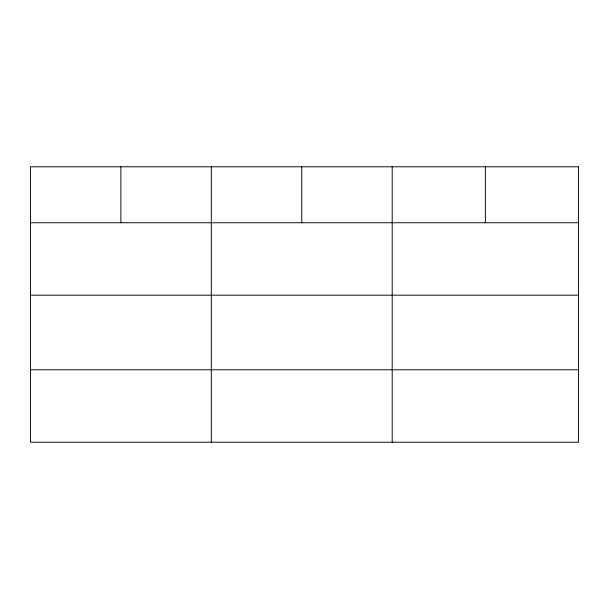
<?xml version="1.0" encoding="UTF-8"?>
<svg xmlns="http://www.w3.org/2000/svg" width="609" height="609" viewBox="0 0 609 609"><rect width="100%" height="100%" fill="white"/><g stroke="black" fill="none" stroke-linecap="round" stroke-linejoin="round"><path stroke-width="0.91" d="M30.45 222.749L578.55 222.749M30.45 295.175L578.55 295.175M30.45 369.792L578.55 369.792M485.373 166.782L485.373 222.749M392.196 166.782L392.196 442.218M301.76 166.782L301.76 222.749M211.323 166.782L211.323 442.218M120.887 166.782L120.887 222.749M578.55 166.782L30.45 166.782L30.45 442.218L578.55 442.218L578.55 166.782"/></g></svg>
